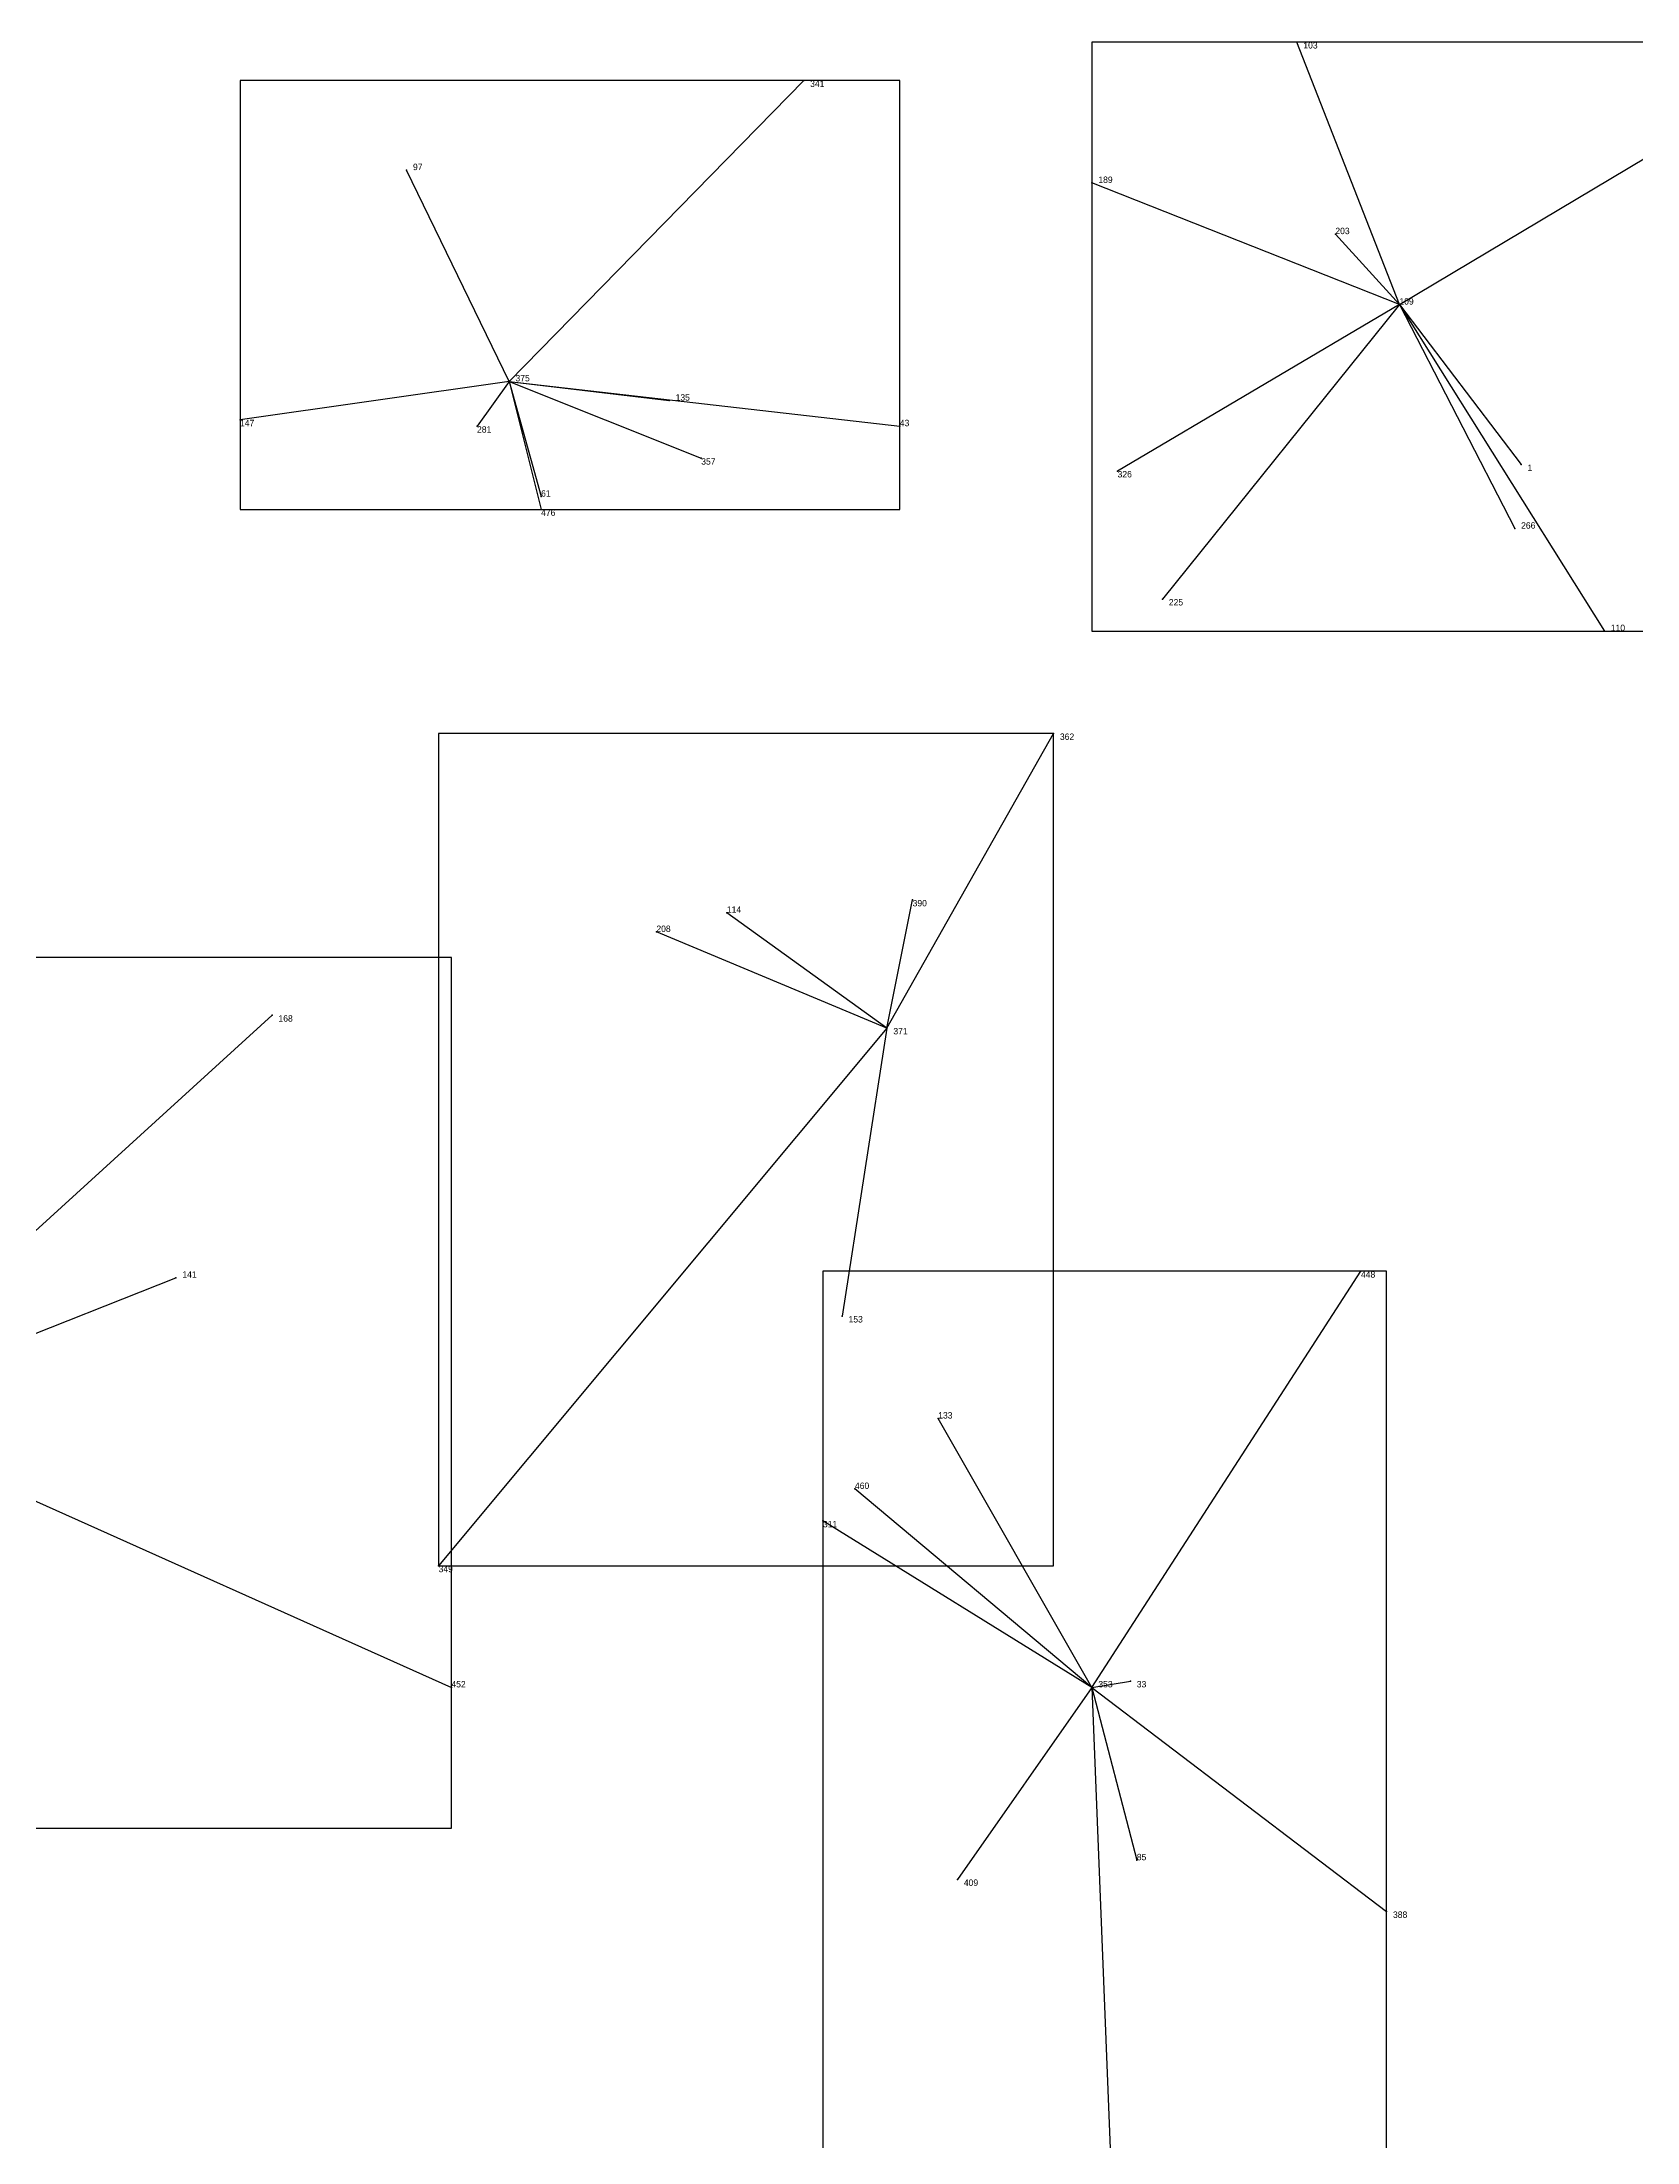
# Model space of a CAD drawing. Extents: x 0 to 1, y 0 to 1.
# Drawn here: x 0.4751 to 0.7241, y 0.331 to 0.659 of the extents above; entities that cross this region are included whole.
import ezdxf

# ---------------------------------------------------------------- set-up
doc = ezdxf.new("R2010")
doc.units = 0
for name, color, linetype in [('Clients', 3, 'CONTINUOUS'), ('Facilities', 3, 'CONTINUOUS'), ('Facilities_lines', 3, 'CONTINUOUS'), ('Min_max_boxes', 1, 'CONTINUOUS'), ('Normals', 1, 'CONTINUOUS'), ('Source_points', 5, 'CONTINUOUS'), ('Text', 3, 'CONTINUOUS')]:
    doc.layers.add(name, color=color, linetype=linetype)

msp = doc.modelspace()

# ---------------------------------------------------------------- linework, layer by layer
at = {"layer": 'Clients', "color": 5}
for p in [(0.671, 0.659), (0.594, 0.653), (0.532, 0.639), (0.639, 0.637), (0.677, 0.629), (0.573, 0.603), (0.506, 0.6), (0.543, 0.599), (0.609, 0.599), (0.578, 0.594), (0.643, 0.592), (0.706, 0.593), (0.553, 0.588), (0.553, 0.586), (0.705, 0.583), (0.65, 0.572), (0.719, 0.567), (0.633, 0.551), (0.611, 0.525), (0.582, 0.523), (0.571, 0.52), (0.511, 0.507), (0.496, 0.466), (0.681, 0.467), (0.6, 0.46), (0.615, 0.444), (0.602, 0.433), (0.597, 0.428), (0.537, 0.421), (0.539, 0.402), (0.645, 0.403), (0.646, 0.375), (0.618, 0.372), (0.685, 0.367)]:
    msp.add_point(p, dxfattribs=at)
at = {"layer": 'Facilities', "color": 3}
for p in [(0.687, 0.618), (0.548, 0.606), (0.607, 0.505), (0.639, 0.402)]:
    msp.add_point(p, dxfattribs=at)
at = {"layer": 'Facilities_lines', "color": 3}
for p, q in [((0.687, 0.618), (0.671, 0.659)), ((0.548, 0.606), (0.594, 0.653)), ((0.687, 0.618), (0.749, 0.655)), ((0.548, 0.606), (0.532, 0.639)), ((0.687, 0.618), (0.639, 0.637)), ((0.687, 0.618), (0.677, 0.629)), ((0.687, 0.618), (0.643, 0.592)), ((0.687, 0.618), (0.65, 0.572)), ((0.687, 0.618), (0.706, 0.593)), ((0.687, 0.618), (0.719, 0.567)), ((0.687, 0.618), (0.705, 0.583)), ((0.548, 0.606), (0.506, 0.6)), ((0.548, 0.606), (0.543, 0.599)), ((0.548, 0.606), (0.553, 0.588)), ((0.548, 0.606), (0.609, 0.599)), ((0.548, 0.606), (0.573, 0.603)), ((0.548, 0.606), (0.578, 0.594)), ((0.548, 0.606), (0.553, 0.586)), ((0.607, 0.505), (0.633, 0.551)), ((0.607, 0.505), (0.611, 0.525)), ((0.607, 0.505), (0.582, 0.523)), ((0.607, 0.505), (0.571, 0.52)), ((0.443, 0.445), (0.511, 0.507)), ((0.607, 0.505), (0.537, 0.421)), ((0.607, 0.505), (0.6, 0.46)), ((0.443, 0.445), (0.496, 0.466)), ((0.639, 0.402), (0.681, 0.467)), ((0.443, 0.445), (0.539, 0.402)), ((0.639, 0.402), (0.615, 0.444)), ((0.639, 0.402), (0.602, 0.433)), ((0.639, 0.402), (0.597, 0.428)), ((0.639, 0.402), (0.618, 0.372)), ((0.639, 0.402), (0.645, 0.403)), ((0.639, 0.402), (0.642, 0.326)), ((0.639, 0.402), (0.646, 0.375)), ((0.639, 0.402), (0.685, 0.367))]:
    msp.add_line(p, q, dxfattribs=at)
at = {"layer": 'Min_max_boxes', "color": 1}
for p, q in [((0.749, 0.659), (0.639, 0.659)), ((0.639, 0.659), (0.639, 0.567)), ((0.749, 0.659), (0.639, 0.659)), ((0.639, 0.659), (0.639, 0.567)), ((0.639, 0.659), (0.639, 0.659)), ((0.609, 0.653), (0.506, 0.653)), ((0.506, 0.653), (0.506, 0.586)), ((0.609, 0.653), (0.506, 0.653)), ((0.506, 0.653), (0.506, 0.586)), ((0.506, 0.653), (0.506, 0.653)), ((0.609, 0.586), (0.609, 0.653)), ((0.609, 0.586), (0.609, 0.653)), ((0.609, 0.653), (0.609, 0.653)), ((0.506, 0.586), (0.609, 0.586)), ((0.506, 0.586), (0.609, 0.586)), ((0.506, 0.586), (0.506, 0.586)), ((0.609, 0.586), (0.609, 0.586)), ((0.639, 0.567), (0.749, 0.567)), ((0.639, 0.567), (0.749, 0.567)), ((0.639, 0.567), (0.639, 0.567)), ((0.633, 0.551), (0.537, 0.551)), ((0.537, 0.551), (0.537, 0.421)), ((0.633, 0.551), (0.537, 0.551)), ((0.537, 0.551), (0.537, 0.421)), ((0.537, 0.551), (0.537, 0.551)), ((0.633, 0.421), (0.633, 0.551)), ((0.633, 0.421), (0.633, 0.551)), ((0.633, 0.551), (0.633, 0.551)), ((0.539, 0.516), (0.394, 0.516)), ((0.539, 0.516), (0.394, 0.516)), ((0.539, 0.38), (0.539, 0.516)), ((0.539, 0.38), (0.539, 0.516)), ((0.539, 0.516), (0.539, 0.516)), ((0.685, 0.467), (0.597, 0.467)), ((0.597, 0.467), (0.597, 0.326)), ((0.685, 0.467), (0.597, 0.467)), ((0.597, 0.467), (0.597, 0.326)), ((0.597, 0.467), (0.597, 0.467)), ((0.685, 0.326), (0.685, 0.467)), ((0.685, 0.326), (0.685, 0.467)), ((0.685, 0.467), (0.685, 0.467)), ((0.537, 0.421), (0.633, 0.421)), ((0.537, 0.421), (0.633, 0.421)), ((0.537, 0.421), (0.537, 0.421)), ((0.633, 0.421), (0.633, 0.421)), ((0.394, 0.38), (0.539, 0.38)), ((0.394, 0.38), (0.539, 0.38)), ((0.539, 0.38), (0.539, 0.38))]:
    msp.add_line(p, q, dxfattribs=at)
at = {"layer": 'Normals', "color": 1}
for p, q in [((0.671, 0.659), (0.671, 0.659, 0.1)), ((0.594, 0.653), (0.594, 0.653, 0.1)), ((0.532, 0.639), (0.532, 0.639, 0.1)), ((0.639, 0.637), (0.639, 0.637, 0.1)), ((0.677, 0.629), (0.677, 0.629, 0.1)), ((0.687, 0.618), (0.687, 0.618, 0.1)), ((0.548, 0.606), (0.548, 0.606, 0.1)), ((0.573, 0.603), (0.573, 0.603, 0.1)), ((0.506, 0.6), (0.506, 0.6, 0.1)), ((0.543, 0.599), (0.543, 0.599, 0.1)), ((0.609, 0.599), (0.609, 0.599, 0.1)), ((0.578, 0.594), (0.578, 0.594, 0.1)), ((0.643, 0.592), (0.643, 0.592, 0.1)), ((0.706, 0.593), (0.706, 0.593, 0.1)), ((0.553, 0.588), (0.553, 0.588, 0.1)), ((0.553, 0.586), (0.553, 0.586, 0.1)), ((0.705, 0.583), (0.705, 0.583, 0.1)), ((0.65, 0.572), (0.65, 0.572, 0.1)), ((0.719, 0.567), (0.719, 0.567, 0.1)), ((0.633, 0.551), (0.633, 0.551, 0.1)), ((0.611, 0.525), (0.611, 0.525, 0.1)), ((0.582, 0.523), (0.582, 0.523, 0.1)), ((0.571, 0.52), (0.571, 0.52, 0.1)), ((0.511, 0.507), (0.511, 0.507, 0.1)), ((0.607, 0.505), (0.607, 0.505, 0.1)), ((0.496, 0.466), (0.496, 0.466, 0.1)), ((0.681, 0.467), (0.681, 0.467, 0.1)), ((0.6, 0.46), (0.6, 0.46, 0.1)), ((0.615, 0.444), (0.615, 0.444, 0.1)), ((0.602, 0.433), (0.602, 0.433, 0.1)), ((0.597, 0.428), (0.597, 0.428, 0.1)), ((0.537, 0.421), (0.537, 0.421, 0.1)), ((0.539, 0.402), (0.539, 0.402, 0.1)), ((0.639, 0.402), (0.639, 0.402, 0.1)), ((0.645, 0.403), (0.645, 0.403, 0.1)), ((0.646, 0.375), (0.646, 0.375, 0.1)), ((0.618, 0.372), (0.618, 0.372, 0.1)), ((0.685, 0.367), (0.685, 0.367, 0.1))]:
    msp.add_line(p, q, dxfattribs=at)
at = {"layer": 'Source_points', "color": 5}
for p in [(0.671, 0.659), (0.594, 0.653), (0.532, 0.639), (0.639, 0.637), (0.677, 0.629), (0.687, 0.618), (0.548, 0.606), (0.573, 0.603), (0.506, 0.6), (0.543, 0.599), (0.609, 0.599), (0.578, 0.594), (0.643, 0.592), (0.706, 0.593), (0.553, 0.588), (0.553, 0.586), (0.705, 0.583), (0.65, 0.572), (0.719, 0.567), (0.633, 0.551), (0.611, 0.525), (0.582, 0.523), (0.571, 0.52), (0.511, 0.507), (0.607, 0.505), (0.496, 0.466), (0.681, 0.467), (0.6, 0.46), (0.615, 0.444), (0.602, 0.433), (0.597, 0.428), (0.537, 0.421), (0.539, 0.402), (0.639, 0.402), (0.645, 0.403), (0.646, 0.375), (0.618, 0.372), (0.685, 0.367)]:
    msp.add_point(p, dxfattribs=at)

# ---------------------------------------------------------------- texts
at = {"layer": 'Text', "color": 3}
for s, p in [('103', (0.672, 0.658)), ('341', (0.595, 0.652)), ('97', (0.533, 0.639)), ('189', (0.64, 0.637)), ('203', (0.677, 0.629)), ('109', (0.687, 0.618)), ('375', (0.549, 0.606)), ('135', (0.574, 0.603)), ('147', (0.506, 0.599)), ('281', (0.543, 0.598)), ('43', (0.609, 0.599)), ('357', (0.578, 0.593)), ('326', (0.643, 0.591)), ('1', (0.707, 0.592)), ('61', (0.553, 0.588)), ('476', (0.553, 0.585)), ('266', (0.706, 0.583)), ('225', (0.651, 0.571)), ('110', (0.72, 0.567)), ('362', (0.634, 0.55)), ('390', (0.611, 0.524)), ('114', (0.582, 0.523)), ('208', (0.571, 0.52)), ('168', (0.512, 0.506)), ('371', (0.608, 0.504)), ('141', (0.497, 0.466)), ('448', (0.681, 0.466)), ('153', (0.601, 0.459)), ('133', (0.615, 0.444)), ('460', (0.602, 0.433)), ('311', (0.597, 0.427)), ('349', (0.537, 0.42)), ('452', (0.539, 0.402)), ('353', (0.64, 0.402)), ('33', (0.646, 0.402)), ('85', (0.646, 0.375)), ('409', (0.619, 0.371)), ('388', (0.686, 0.366))]:
    msp.add_text(s, height=0.001, dxfattribs=at).set_placement(p)

doc.saveas('drawing.dxf')
